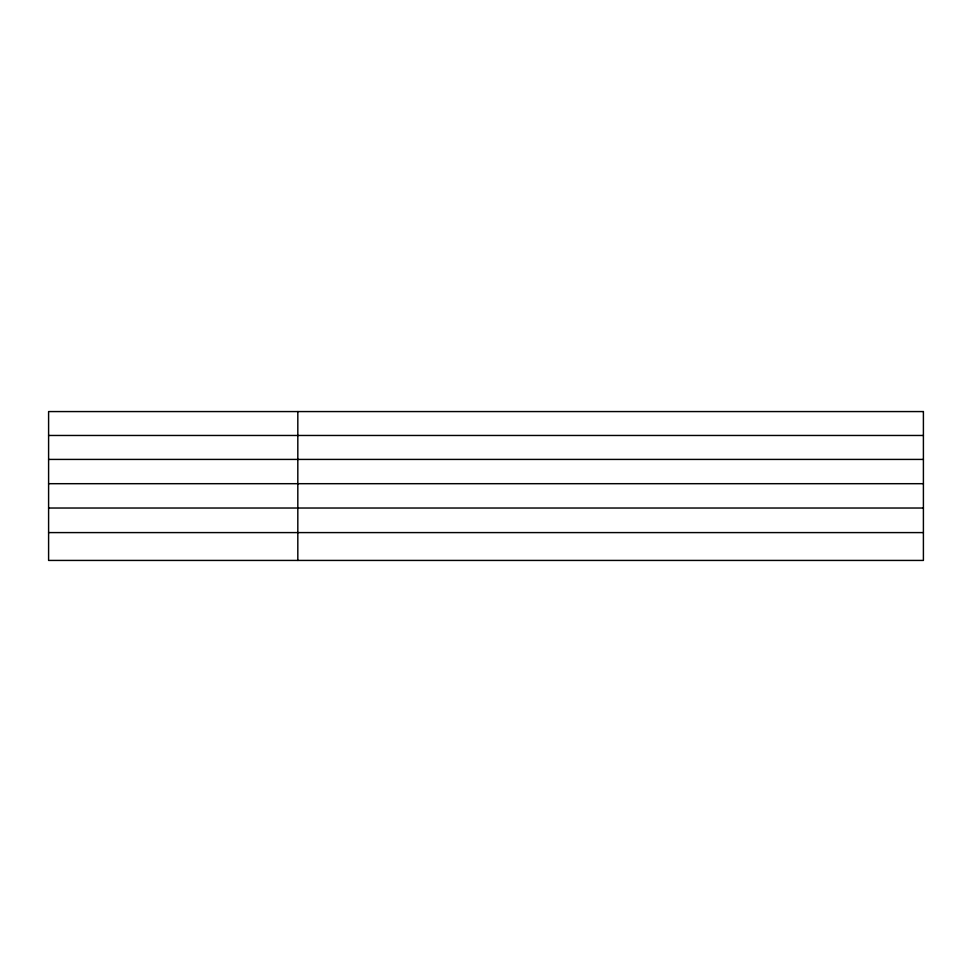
<?xml version="1.0" encoding="UTF-8"?>
<svg xmlns="http://www.w3.org/2000/svg" width="972" height="972" viewBox="0 0 972 972"><rect width="100%" height="100%" fill="white"/><g stroke="black" fill="none" stroke-linecap="round" stroke-linejoin="round"><path stroke-width="1.46" d="M48.6 435.468L297.614 435.468M297.821 435.468L923.4 435.468M48.6 459.416L297.614 459.416M297.821 459.416L923.4 459.416M48.6 483.692L297.614 483.692M297.821 483.692L923.4 483.692M48.6 508.028L297.614 508.028M297.821 508.028L923.4 508.028M48.6 532.595L297.614 532.595M297.821 532.595L923.4 532.595M297.821 411.569L297.821 560.431M923.4 411.569L48.6 411.569L48.6 560.431L923.4 560.431L923.4 411.569"/></g></svg>
